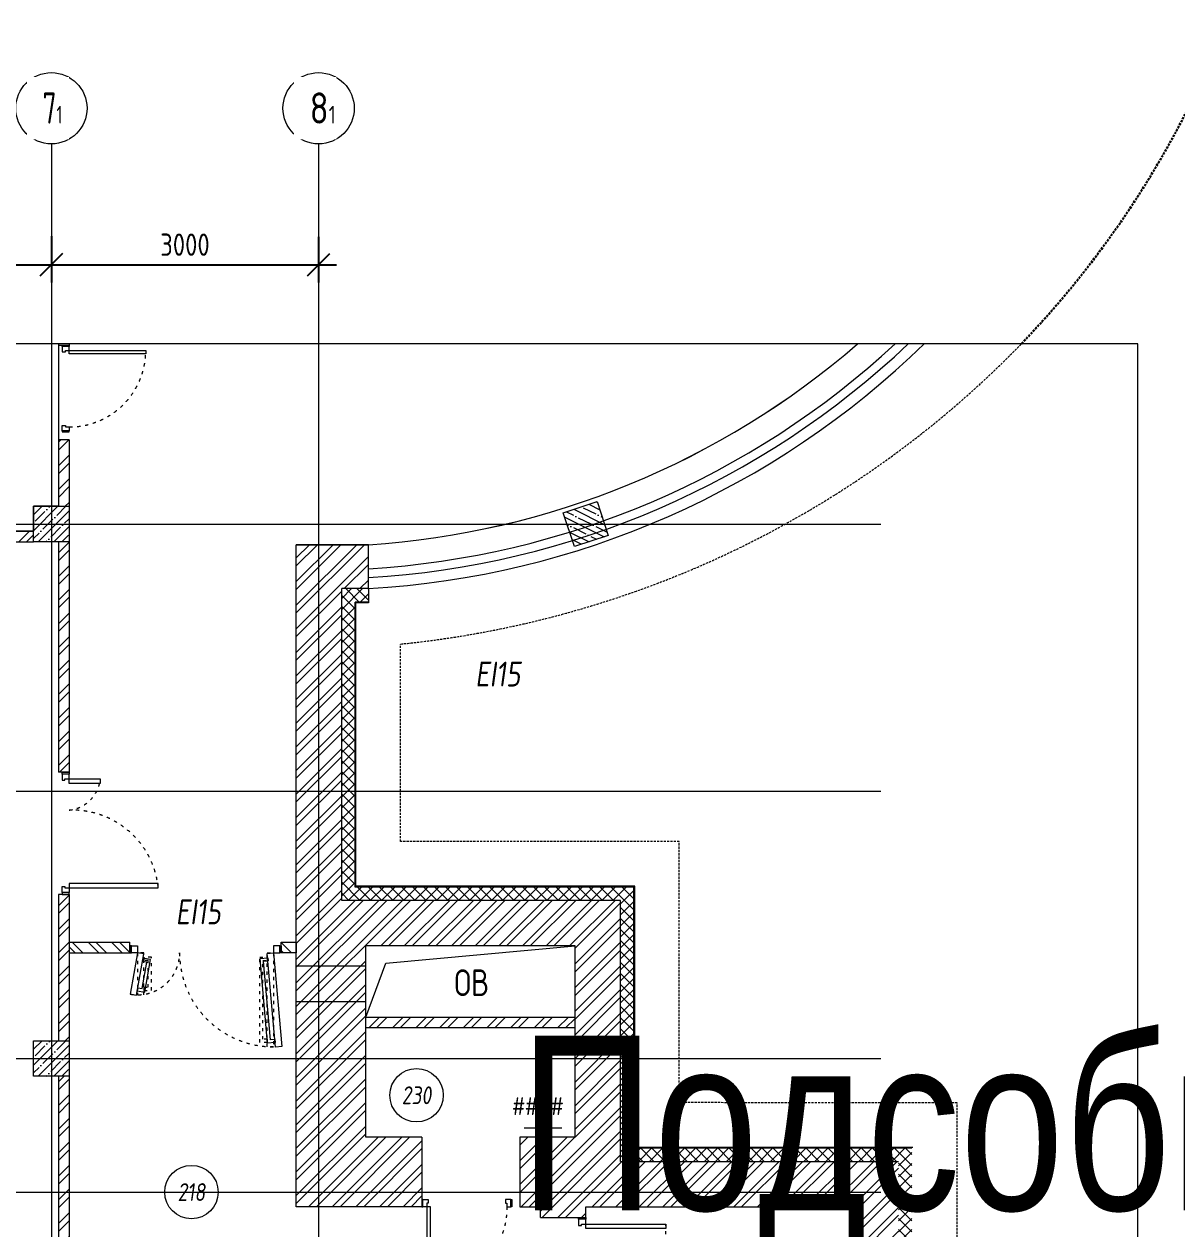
# Model space of a CAD drawing. Header units: millimetres. Extents: x -610846 to 2504857, y -1998781 to 285903.
# Drawn here: x 552249 to 565192, y 82975 to 96503 of the extents above; entities that cross this region are included whole.
import ezdxf
from ezdxf.enums import TextEntityAlignment as Align

# ---------------------------------------------------------------- set-up
doc = ezdxf.new("R2018")
doc.units = ezdxf.units.MM
for name, pattern in [('ACAD_ISO03W100', [30, 12, -18]), ('CENTER', [50.8, 31.75, -6.35, 6.35, -6.35]), ('DASHED', [0.75, 0.5, -0.25])]:
    doc.linetypes.add(name, pattern=pattern)
doc.layers.get('0').update_dxf_attribs({"lineweight": 25})
doc.layers.add('АР_Граница ПБ', color=7, linetype='Continuous', lineweight=53, true_color=0xf60404)
doc.layers.add('АР_ПБ_Двери', color=7, linetype='Continuous', lineweight=15, true_color=0xdb0000)
for name, color, linetype, lineweight in [('АР_Двери', 12, 'Continuous', 5), ('АР_Колонны', 5, 'Continuous', 35), ('АР_Колонны Штрих', 250, 'Continuous', 5), ('АР_Маркер экспликации', 239, 'Continuous', 13), ('АР_Навесной фасад', 250, 'Continuous', 5), ('АР_Номер помещения', 230, 'Continuous', 9), ('АР_Окна', 142, 'Continuous', 5), ('АР_Оси размеры', 164, 'Continuous', 9), ('АР_Перегородки витражные', 152, 'Continuous', 13), ('АР_Перегородки_кирпич_Штрих', 244, 'Continuous', 5), ('АР_Помещения_площадь', 173, 'Continuous', 5), ('АР_Сущ Несущая стена', 250, 'Continuous', 50), ('АР_тонкая линия', 250, 'Continuous', 0), ('АР_Утеплитель', 250, 'Continuous', 13), ('АР_Штриховка кирпич', 250, 'Continuous', 9), ('Функциональное зонирование', 250, 'Continuous', 18)]:
    doc.layers.add(name, color=color, linetype=linetype, lineweight=lineweight)
doc.layers.add('АР_Названия помещений', color=124, linetype='Continuous', lineweight=5, plot=False)
for name, color, linetype in [('АР_ОСИ', 7, 'Continuous'), ('АР_Отверстия', 250, 'Continuous'), ('АР_ПЕРЕГОРОДКИ КИРПИЧ', 7, 'Continuous')]:
    doc.layers.add(name, color=color, linetype=linetype)
doc.layers.add('АР_Площадь контур', color=7, linetype='Continuous', lineweight=30, true_color=0xff9ee7, plot=False)
doc.styles.add('ICOCPEUR', font='isocpeur.ttf')
doc.styles.get("Standard").update_dxf_attribs({"font": 'GOST.TTF'})
doc.styles.add('Архитект', font='isocpeur.ttf', dxfattribs={"width": 0.8, "oblique": 8})
doc.styles.add('ГОСТ 2.304', font='GOST.TTF')
doc.dimstyles.new('СПДС', dxfattribs={"dimscale": 100, "dimtxt": 2.5, "dimasz": 2.5, "dimexe": 2, "dimexo": 0.625, "dimgap": 1, "dimtad": 1, "dimdec": 0, "dimtxsty": 'ГОСТ 2.304', "dimblk": 'OBLIQUE', "dimblk1": 'OBLIQUE', "dimblk2": 'OBLIQUE', "dimcen": 2.5, "dimdle": 2, "dimadec": 0, "dimazin": 2, "dimtfac": 0.75, "dimtdec": 4, "dimtmove": 1, "dimatfit": 3, "dimfxl": 1, "dimtfill": 1, "dimtolj": 1, "dimarcsym": 1})
pattern_1 = [(45, (-410691.34, 149110.67), (-132.58252, 132.58252), []), (45, (-410602.96, 149110.67), (-132.58252, 132.58252), [])]

# ---------------------------------------------------------------- blocks, each defined once
blk = doc.blocks.new('дверь 1600')
for points in [[(983669, -50615), (984119, -50615), (984119, -50566), (983669, -50566)], [(984119, -52016), (983219, -52016), (983219, -52016), (983219, -51966), (984119, -51966)]]:
    blk.add_lwpolyline(points, close=True)
for points in [[(984199, -50491), (984119, -50491), (984119, -50511), (984199, -50511), (984199, -50491)], [(984119, -50511), (984199, -50511), (984199, -50581), (984169, -50581), (984169, -50566), (984119, -50566), (984119, -50511)], [(984119, -52071), (984199, -52071), (984199, -52001), (984169, -52001), (984169, -52016), (984119, -52016), (984119, -52071)], [(984199, -52091), (984119, -52091), (984119, -52071), (984199, -52071), (984199, -52091)]]:
    blk.add_lwpolyline(points)
at = {"linetype": 'ACAD_ISO03W100', "ltscale": 3}
for centre, radius, start, end in [((984121, -50611), 455, 174.2504, 269.7078), ((984120, -51968), 902, 90.0605, 183.0273)]:
    blk.add_arc(centre, radius, start, end, dxfattribs=at)
blk = doc.blocks.new('*U562')
at = {"layer": 'АР_Двери'}
for points in [[(-10, -80), (-10, 0), (-70, 0), (-70, -40), (-55, -40), (-55, -80), (-10, -80)], [(0, 0), (0, -80), (-10, -80), (-10, 0), (0, 0)], [(-1010, 0), (-1010, -80), (-1000, -80), (-1000, 0), (-1010, 0)], [(-1000, -80), (-1000, 0), (-940, 0), (-940, -40), (-955, -40), (-955, -80), (-1000, -80)]]:
    blk.add_lwpolyline(points, dxfattribs=at)
blk.add_lwpolyline([(-55, -80), (-55, -980), (-95, -980), (-95, -80)], close=True, dxfattribs=at)
at = {"layer": 'АР_Двери', "linetype": 'ACAD_ISO03W100', "ltscale": 3}
blk.add_arc((-55, -80), 900, 180, 270, dxfattribs=at)
blk = doc.blocks.new('*U560')
at = {"layer": 'АР_Двери'}
for points in [[(-10, -80), (-10, 0), (-70, 0), (-70, -40), (-55, -40), (-55, -80), (-10, -80)], [(0, 0), (0, -80), (-10, -80), (-10, 0), (0, 0)], [(-970, 0), (-970, -80), (-960, -80), (-960, 0), (-970, 0)], [(-960, -80), (-960, 0), (-900, 0), (-900, -40), (-915, -40), (-915, -80), (-960, -80)]]:
    blk.add_lwpolyline(points, dxfattribs=at)
blk.add_lwpolyline([(-55, -80), (-55, -940), (-95, -940), (-95, -80)], close=True, dxfattribs=at)
at = {"layer": 'АР_Двери', "linetype": 'ACAD_ISO03W100', "ltscale": 3}
blk.add_arc((-55, -80), 860, 180, 270, dxfattribs=at)
blk = doc.blocks.new('1370')
at = {"layer": 'АР_Двери'}
for points in [[(1076826, -46356), (1076826, -46436), (1076846, -46436), (1076846, -46356), (1076826, -46356)], [(1076846, -46436), (1076846, -46356), (1076916, -46356), (1076916, -46386), (1076901, -46386), (1076901, -46436), (1076846, -46436)], [(1078177, -46436), (1078177, -46356), (1078107, -46356), (1078107, -46386), (1078122, -46386), (1078122, -46436), (1078177, -46436)], [(1078197, -46356), (1078197, -46436), (1078177, -46436), (1078177, -46356), (1078197, -46356)]]:
    blk.add_lwpolyline(points, dxfattribs=at)
for points in [[(1076901, -46436), (1076901, -47436), (1076950, -47436), (1076950, -46436)], [(1078072, -46786), (1078072, -46436), (1078122, -46436), (1078122, -46786)]]:
    blk.add_lwpolyline(points, close=True, dxfattribs=at)
at = {"layer": 'АР_Двери', "linetype": 'ACAD_ISO03W100', "ltscale": 3}
for centre, radius, start, end in [((1076805, -46474), 967, 275.6729, 2.214), ((1078162, -46396), 392, 185.9075, 264.0925)]:
    blk.add_arc(centre, radius, start, end, dxfattribs=at)
blk = doc.blocks.new('_Oblique')
at = {"color": 0, "linetype": 'ByBlock', "lineweight": -2}
blk.add_line((-0.5, -0.5), (0.5, 0.5), dxfattribs=at)
blk = doc.blocks.new('*D569')
at = {"layer": 'Defpoints', "color": 0, "lineweight": 15, "ltscale": 100, "transparency": 16777216}
for p in [(552555, 94183), (549555, 93801), (552555, 93801)]:
    blk.add_point(p, dxfattribs=at)
at = {"layer": 'АР_Оси размеры', "color": 0, "lineweight": -2, "ltscale": 100, "transparency": 16777216}
for p, q in [((552555, 94121), (552555, 93601)), ((549555, 93864), (549555, 94001)), ((549355, 93801), (552755, 93801))]:
    blk.add_line(p, q, dxfattribs=at)
at = {"layer": 'АР_Оси размеры', "color": 0, "lineweight": -2, "ltscale": 100, "transparency": 16777216, "xscale": 250, "yscale": 250, "zscale": 250, "rotation": 180}
blk.add_blockref('_Oblique', (549555, 93801), dxfattribs=at)
at = {"layer": 'АР_Оси размеры', "color": 0, "lineweight": -2, "ltscale": 100, "transparency": 16777216, "xscale": 250, "yscale": 250, "zscale": 250}
blk.add_blockref('_Oblique', (552555, 93801), dxfattribs=at)
at = {"layer": 'АР_Оси размеры', "color": 0, "lineweight": 9, "ltscale": 100, "transparency": 16777216, "insert": (551055, 94026), "char_height": 250, "attachment_point": 5, "style": 'ГОСТ 2.304', "bg_fill": 3, "box_fill_scale": 1.1, "bg_fill_color": 256, "bg_fill_true_color": 13158600, "bg_fill_transparency": 0}
blk.add_mtext('\\A1;3000', dxfattribs=at)
blk = doc.blocks.new('*D570')
at = {"layer": 'Defpoints', "color": 0, "lineweight": 15, "ltscale": 100, "transparency": 16777216}
for p in [(552555, 94183), (555555, 94177), (555555, 93801)]:
    blk.add_point(p, dxfattribs=at)
at = {"layer": 'АР_Оси размеры', "color": 0, "lineweight": -2, "ltscale": 100, "transparency": 16777216}
for p, q in [((552555, 94121), (552555, 93601)), ((555555, 94115), (555555, 93601)), ((552355, 93801), (555755, 93801))]:
    blk.add_line(p, q, dxfattribs=at)
at = {"layer": 'АР_Оси размеры', "color": 0, "lineweight": -2, "ltscale": 100, "transparency": 16777216, "xscale": 250, "yscale": 250, "zscale": 250, "rotation": 180}
blk.add_blockref('_Oblique', (552555, 93801), dxfattribs=at)
at = {"layer": 'АР_Оси размеры', "color": 0, "lineweight": -2, "ltscale": 100, "transparency": 16777216, "xscale": 250, "yscale": 250, "zscale": 250}
blk.add_blockref('_Oblique', (555555, 93801), dxfattribs=at)
at = {"layer": 'АР_Оси размеры', "color": 0, "lineweight": 9, "ltscale": 100, "transparency": 16777216, "insert": (554055, 94026), "char_height": 250, "attachment_point": 5, "style": 'ГОСТ 2.304', "bg_fill": 3, "box_fill_scale": 1.1, "bg_fill_color": 256, "bg_fill_true_color": 13158600, "bg_fill_transparency": 0}
blk.add_mtext('\\A1;3000', dxfattribs=at)
blk = doc.blocks.new('*U558')
at = {"layer": 'АР_Номер помещения', "color": 7}
blk.add_circle((-21934, 1991), 300, dxfattribs=at)
at = {"layer": 'АР_Помещения_площадь', "color": 7}
blk.add_line((-20303, 1622), (-20725, 1622), dxfattribs=at)
at = {"color": 7, "style": 'Архитект', "oblique": 8, "width": 0.8, "flags": 1}
blk.add_attdef('КАТЕГОРИЯ', (-499, -2092), '', height=200, dxfattribs=at)
at = {"layer": 'АР_Номер помещения', "color": 7, "style": 'Архитект', "oblique": 8, "width": 0.8}
blk.add_attdef('НОМЕР_ПОМЕЩЕНИЯ', text='', height=200, dxfattribs=at).set_placement((-21934, 1991), align=Align.MIDDLE_CENTER)
at = {"layer": 'АР_Помещения_площадь', "color": 7, "lineweight": 30, "width": 0.7, "flags": 104}
blk.add_attdef('ИМЯ_ПОМЕЩЕНИЯ', text='', height=300, dxfattribs=at).set_placement((-400, 10236), align=Align.MIDDLE_CENTER)
at = {"layer": 'АР_Помещения_площадь', "color": 7, "style": 'Архитект', "oblique": 8, "width": 0.8}
blk.add_attdef('ПЛОЩАДЬ_ПОМЕЩЕНИЯ', text='', height=200, dxfattribs=at).set_placement((-20298, 1868), align=Align.MIDDLE_RIGHT)
blk = doc.blocks.new('1700-3')
for points in [[(-476, 1526), (-12, 1444), (0, 1513), (-464, 1595)], [(0, -13), (-1051, -105), (-1057, -35), (-6, 57)]]:
    blk.add_lwpolyline(points, close=True)
at = {"linetype": 'ACAD_ISO03W100', "ltscale": 3}
for points in [[(-471, 1443), (0, 1443), (0, 1513), (-471, 1513)], [(0, -13), (-1055, -13), (-1055, 57), (0, 57)]]:
    blk.add_lwpolyline(points, close=True, dxfattribs=at)
for points in [[(-392, 1511), (-427, 1517), (-441, 1434), (-76, 1369), (-61, 1453), (-96, 1459)], [(-392, 1511), (-401, 1462), (-104, 1410), (-96, 1459)], [(80, 1600), (0, 1600), (0, 1583), (80, 1583), (80, 1600)], [(0, 1583), (80, 1583), (80, 1513), (50, 1513), (50, 1513), (0, 1513), (0, 1583)], [(-972, -28), (-1007, -31), (-1014, 54), (-63, 137), (-56, 52), (-91, 49)], [(-972, -28), (-976, 22), (-95, 99), (-91, 49)], [(0, -83), (80, -83), (80, -13), (50, -13), (50, -13), (0, -13), (0, -83)], [(80, -100), (0, -100), (0, -83), (80, -83), (80, -100)]]:
    blk.add_lwpolyline(points)
for points in [[(-386, 1443), (-421, 1443), (-421, 1358), (-50, 1358), (-50, 1443), (-85, 1443)], [(-386, 1443), (-386, 1393), (-85, 1393), (-85, 1443)], [(-970, 57), (-1005, 57), (-1005, 142), (-50, 142), (-50, 57), (-85, 57)], [(-970, 57), (-970, 107), (-85, 107), (-85, 57)]]:
    blk.add_lwpolyline(points, dxfattribs=at)
for centre, radius, start, end in [((0, 1513), 471, 170, 270), ((0, -13), 1055, 90, 181.2023)]:
    blk.add_arc(centre, radius, start, end, dxfattribs=at)
blk = doc.blocks.new('*U553')
at = {"layer": 'АР_Номер помещения', "color": 7}
blk.add_circle((172, -2136), 300, dxfattribs=at)
at = {"color": 7, "style": 'Архитект', "oblique": 8, "width": 0.8, "flags": 1}
blk.add_attdef('КАТЕГОРИЯ', (-499, -2092), '', height=200, dxfattribs=at)
at = {"layer": 'АР_Номер помещения', "color": 7, "style": 'Архитект', "oblique": 8, "width": 0.8}
blk.add_attdef('НОМЕР_ПОМЕЩЕНИЯ', text='', height=200, dxfattribs=at).set_placement((172, -2136), align=Align.MIDDLE_CENTER)
at = {"layer": 'АР_Помещения_площадь', "color": 7, "lineweight": 30, "width": 0.7, "flags": 104}
blk.add_attdef('ИМЯ_ПОМЕЩЕНИЯ', text='', height=300, dxfattribs=at).set_placement((-400, 10236), align=Align.MIDDLE_CENTER)
at = {"layer": 'АР_Помещения_площадь', "color": 7, "style": 'Архитект', "oblique": 8, "width": 0.8}
blk.add_attdef('ПЛОЩАДЬ_ПОМЕЩЕНИЯ', text='', height=200, dxfattribs=at).set_placement((309, -3829), align=Align.MIDDLE_RIGHT)
blk = doc.blocks.new('*U552')
at = {"layer": 'АР_Граница ПБ', "color": 18, "linetype": 'DASHED', "lineweight": 30, "ltscale": 50, "true_color": 0x000000}
blk.add_lwpolyline([(5716, 10401, 0.157896), (8648, 16439), (38244, 16439), (38244, 19569), (41754, 19569), (41754, 30409), (15745, 30409), (15745, 33919), (6404, 33919), (6404, 30409), (-756, 30409), (-756, 33409), (-11596, 33409), (-11596, 29855, 0.334723), (-20031, 21409), (-23596, 21409), (-23596, 7563), (-17656, 7568), (-17656, -16340), (-10047, -16340)], format="xyb", dxfattribs=at)

msp = doc.modelspace()

# ---------------------------------------------------------------- hatches: boundary and pattern name
at = {"layer": 'АР_Колонны Штрих', "lineweight": 9, "ltscale": 100}
h = msp.add_hatch(dxfattribs=at)
h.set_pattern_fill('ANSI35', color=256, scale=500)
h.set_pattern_definition([(45, (-404696.84, 130960.03), (-88.388348, 88.388348), []), (45, (-404608.45, 130960.03), (-88.388348, 88.388348), [156.25, -31.25, 0, -31.25])])
h.paths.add_polyline_path([(552755.3, 91088.6), (552355.3, 91088.6), (552355.3, 90688.6), (552755.3, 90688.6)])
h = msp.add_hatch(dxfattribs=at)
h.set_pattern_fill('ANSI35', color=256, scale=500, angle=-71.56454)
h.set_pattern_definition([(333.435457, (293852.54, 1011687), (55.900708, 111.803895), []), (333.435457, (293880.49, 1011603.15), (55.900708, 111.803895), [156.25, -31.25, 0, -31.25])])
h.paths.add_polyline_path([(558808.2, 90762.1), (558681.7, 91141.5), (558302.3, 91015), (558428.8, 90635.6)])
h = msp.add_hatch(dxfattribs=at)
h.set_pattern_fill('ANSI35', color=256, scale=500)
h.set_pattern_definition([(45, (-404696.84, 124960.03), (-88.388348, 88.388348), []), (45, (-404608.45, 124960.03), (-88.388348, 88.388348), [156.25, -31.25, 0, -31.25])])
h.paths.add_polyline_path([(552755.3, 85088.6), (552355.3, 85088.6), (552355.3, 84688.6), (552755.3, 84688.6)])
at = {"layer": 'АР_Перегородки_кирпич_Штрих', "lineweight": 9, "ltscale": 100, "transparency": 33554687}
h = msp.add_hatch(dxfattribs=at)
h.set_pattern_fill('ANSI32', color=256, scale=500)
h.set_pattern_definition([(45, (-536221.09, 128046.77), (-132.58252, 132.58252), []), (45, (-536132.7, 128046.77), (-132.58252, 132.58252), [])])
h.paths.add_polyline_path([(552755.3, 91834.2), (552635.3, 91834.2), (552635.3, 91088.6), (552755.3, 91088.6)])
at = {"layer": 'АР_Перегородки_кирпич_Штрих', "lineweight": 9, "ltscale": 100}
h = msp.add_hatch(dxfattribs=at)
h.set_pattern_fill('ANSI32', color=256, scale=500)
h.set_pattern_definition([(45, (-416281.85, 137005.04), (-132.58252, 132.58252), []), (45, (-416193.46, 137005.04), (-132.58252, 132.58252), [])])
h.paths.add_polyline_path([(546755.3, 90808.6), (546755.3, 90688.6), (546755.3, 90688.6), (546755.2, 90808.6), (546755.3, 90808.6), (552355.3, 90808.6), (552355.3, 90688.6), (546755.3, 90688.6), (546755.3, 90808.6), (546755.2, 90808.6), (546755.3, 90688.6), (546755.2, 90808.6)])
at = {"layer": 'АР_Перегородки_кирпич_Штрих', "lineweight": 9, "ltscale": 100, "transparency": 33554687}
h = msp.add_hatch(dxfattribs=at)
h.set_pattern_fill('ANSI32', color=256, scale=500)
h.set_pattern_definition([(45, (-536221.09, 124417.8), (-132.58252, 132.58252), []), (45, (-536132.7, 124417.8), (-132.58252, 132.58252), [])])
h.paths.add_polyline_path([(552755.3, 90688.6), (552635.3, 90688.6), (552635.3, 88101.6), (552755.3, 88101.6)])
h = msp.add_hatch(dxfattribs=at)
h.set_pattern_fill('ANSI32', color=256, scale=500)
h.set_pattern_definition([(45, (-536221.09, 122046.77), (-132.58252, 132.58252), []), (45, (-536132.7, 122046.77), (-132.58252, 132.58252), [])])
h.paths.add_polyline_path([(552755.3, 86730.6), (552635.3, 86730.6), (552635.3, 85088.6), (552755.3, 85088.6)])
at = {"layer": 'АР_Перегородки_кирпич_Штрих', "lineweight": 9, "ltscale": 100}
h = msp.add_hatch(dxfattribs=at)
h.set_pattern_fill('ANSI32', color=256, scale=500, angle=90)
h.set_pattern_definition([(135, (495453.94, -865246.12), (-132.58252, -132.58252), []), (135, (495453.94, -865157.73), (-132.58252, -132.58252), [])])
h.paths.add_polyline_path([(552755.3, 86194.4), (552755.3, 86074.4), (553436.7, 86074.4), (553436.7, 86194.4)])
h = msp.add_hatch(dxfattribs=at)
h.set_pattern_fill('ANSI32', color=256, scale=500, angle=90)
h.set_pattern_definition([(135, (497305.93, -865286.78), (-132.58252, -132.58252), []), (135, (497305.93, -865198.4), (-132.58252, -132.58252), [])])
h.paths.add_polyline_path([(555136.7, 86194.4), (555136.7, 86074.4), (555305.1, 86074.4), (555305.1, 86194.5), (555237.8, 86194.4), (555237.8, 86194.3)])
h = msp.add_hatch(dxfattribs=at)
h.set_pattern_fill('ANSI32', color=256, scale=500)
h.set_pattern_definition([(45, (752789.17, -15612.12), (-132.58252, 132.58252), []), (45, (752877.56, -15612.12), (-132.58252, 132.58252), [])])
h.paths.add_polyline_path([(558435.1, 85232), (558435.1, 85352), (557472, 85352), (557475, 85348.2), (557355, 85348.2), (557352, 85352), (556085.1, 85352), (556085.1, 85232)])
at = {"layer": 'АР_Перегородки_кирпич_Штрих', "lineweight": 9, "ltscale": 100, "transparency": 33554687}
h = msp.add_hatch(dxfattribs=at)
h.set_pattern_fill('ANSI32', color=256, scale=500)
h.set_pattern_definition([(45, (-536221.09, 117417.8), (-132.58252, 132.58252), []), (45, (-536132.7, 117417.8), (-132.58252, 132.58252), [])])
h.paths.add_polyline_path([(552755.3, 84688.6), (552635.3, 84688.6), (552635.3, 80459.6), (552755.3, 80459.6)])
at = {"layer": 'АР_Утеплитель', "lineweight": 9, "ltscale": 100}
h = msp.add_hatch(dxfattribs=at)
h.set_pattern_fill('ANSI37', color=256, scale=700)
h.set_pattern_definition([(45, (-404111.31, 88647.09), (-61.871843, 61.871843), []), (135, (-404111.31, 88647.09), (-61.871843, -61.871843), [])])
h.paths.add_polyline_path([(564753.9, 70938.6), (564753.9, 71088.6), (557700.3, 71088.6), (557700.3, 67123.6), (553025.1, 67123.6), (553025.1, 75433.6), (558415.1, 75433.6), (558415.1, 75563.6), (562215.3, 75563.6), (562215.3, 83883.6), (559095.1, 83883.6), (559095.1, 86813.6), (555965.1, 86813.6), (555965.1, 90013.8), (556115.1, 90013.8), (556115.1, 90163.8), (555815.1, 90163.8), (555815.1, 86663.6), (558945.1, 86663.6), (558945.1, 83733.6), (562065.3, 83733.6), (562065.3, 75713.6), (558265.1, 75713.6), (558265.1, 75583.6), (552875.1, 75583.6), (552875.1, 66973.6), (557850.3, 66973.6), (557850.3, 70938.6)])
at = {"layer": 'АР_Штриховка кирпич', "lineweight": 9, "ltscale": 100}
h = msp.add_hatch(dxfattribs=at)
h.set_pattern_fill('ANSI32', color=256, scale=500)
h.set_pattern_definition(pattern_1)
h.paths.add_polyline_path([(558945.1, 86663.6), (555815.6, 86663.6), (555815.1, 90163.8), (556115.1, 90163.8), (556115.1, 90657.2), (555305.1, 90657.2), (555305.1, 83223.4), (556715.4, 83223.6), (556715.2, 84003.5), (556085.1, 84003.4), (556085.1, 86153.6), (558435.1, 86153.6)])
h.paths.add_polyline_path([(558945.1, 86663.6), (558435.1, 86153.6), (558435.1, 84003.6), (557815.3, 84003.6), (557815.3, 83223.6), (558045.3, 83223.6), (558045.3, 83103.6), (558555.3, 83103.6), (558555.3, 83223.6), (561555.3, 83223.6), (561555.3, 83223.6), (562065.3, 83223.6), (562065.3, 83733.7), (558945.1, 83733.6)])
h = msp.add_hatch(dxfattribs=at)
h.set_pattern_fill('ANSI32', color=256, scale=500)
h.set_pattern_definition(pattern_1)
h.paths.add_polyline_path([(558265.1, 75713.6), (562065.3, 75713.6), (562065.3, 83223.6), (561555.3, 83223.6), (561555.3, 76223.6), (558555.3, 76223.6), (558555.2, 81503.6), (558045.3, 81503.6), (558045.3, 76223.6), (552875.1, 76223.6), (552875.1, 75583.6), (558265.1, 75583.6)])

# ---------------------------------------------------------------- linework, layer by layer
at = {"layer": 'Defpoints', "color": 18, "lineweight": 9, "ltscale": 100, "true_color": 0x000000}
msp.add_lwpolyline([(546355.3, 92913.3), (536460.7, 92913.3), (536460.7, 65010.4), (564753.9, 65010.4), (564753.9, 92913.3), (546475.3, 92913.3)], dxfattribs=at)
at = {"layer": 'АР_Граница ПБ', "linetype": 'DASHED', "lineweight": 9, "ltscale": 50}
msp.add_lwpolyline([(547184.5, 66059.6), (547184.5, 67064.7), (553357, 67064.7), (553357, 75083.2), (562725.3, 75083.2), (562725.3, 84389.5), (559605.1, 84393), (559605.1, 87323.6), (556475.1, 87323.6), (556475.1, 89541.5, 0.1767541), (563445.7, 92913.3, 0.1748444)], format="xyb", dxfattribs=at)
at = {"layer": 'АР_Колонны', "lineweight": 9, "ltscale": 100}
for points in [[(552355.3, 91088.6), (552755.3, 91088.6), (552755.3, 90688.6), (552355.3, 90688.6)], [(558681.7, 91141.5), (558808.2, 90762.1), (558428.8, 90635.6), (558302.3, 91015)], [(552355.3, 85088.6), (552755.3, 85088.6), (552755.3, 84688.6), (552355.3, 84688.6)]]:
    msp.add_lwpolyline(points, close=True, dxfattribs=at)
at = {"layer": 'АР_Навесной фасад', "lineweight": 9, "ltscale": 100}
for p, q in [((555965.1, 86813.6), (555965.1, 90013.8)), ((555975.1, 86823.6), (555975.1, 90003.8)), ((559095.1, 86813.6), (555965.1, 86813.6)), ((559105.1, 86823.6), (555975.1, 86823.6)), ((559095.1, 83883.6), (559095.1, 86813.6)), ((559105.1, 83893.6), (559105.1, 86823.6)), ((559095.1, 83883.6), (562215.3, 83883.6)), ((559105.1, 83893.6), (562225.3, 83893.6))]:
    msp.add_line(p, q, dxfattribs=at)
for points in [[(556115.1, 90163.8), (556115.1, 90003.8)], [(556115.1, 90013.8), (555965.1, 90013.8)], [(556115.1, 90003.8), (555975.1, 90003.8)]]:
    msp.add_lwpolyline(points, dxfattribs=at)
at = {"layer": 'АР_Окна', "lineweight": 9, "ltscale": 100}
for radius, start, end in [(9621.9, 273.34624, 313.49348), (9521.9, 273.38143, 312.8555)]:
    msp.add_arc((555553.5, 99893.5), radius, start, end, dxfattribs=at)
at = {"layer": 'АР_ОСИ', "linetype": 'CENTER', "lineweight": 9, "ltscale": 1000}
for p, q in [((552555.3, 95152.2), (552555.3, 65010.4)), ((530116.7, 90888.6), (564753.9, 90888.6)), ((530116.7, 87888.6), (564753.9, 87888.6)), ((530116.7, 84888.6), (564753.9, 84888.6)), ((530116.7, 83388.6), (564753.9, 83388.6))]:
    msp.add_line(p, q, dxfattribs=at)
at = {"layer": 'АР_ОСИ', "lineweight": 9, "ltscale": 0.5}
for centre in [(552555.3, 95557.7), (555555.3, 95557.7)]:
    msp.add_circle(centre, 400, dxfattribs=at)
at = {"layer": 'АР_ПЕРЕГОРОДКИ КИРПИЧ', "lineweight": 9, "ltscale": 100}
for p, q in [((553436.7, 86074.4), (553436.7, 86194.4)), ((552755.3, 86074.4), (553436.7, 86074.4))]:
    msp.add_line(p, q, dxfattribs=at)
for points in [[(552635.3, 92913.3), (552635.3, 92894.2)], [(552755.3, 92894.2), (552635.3, 92894.2)], [(552755.3, 92913.3), (552755.3, 92894.2)], [(552635.3, 91834.2), (552635.3, 91088.6)], [(552755.3, 91834.2), (552635.3, 91834.2)], [(552755.3, 91834.2), (552755.3, 91088.6)], [(546755.3, 90808.6), (552355.3, 90808.6)], [(546755.3, 90688.6), (552355.3, 90688.6)], [(552635.3, 90688.6), (552635.3, 88101.6)], [(552755.3, 90688.6), (552755.3, 88101.6)], [(552755.3, 88101.6), (552635.3, 88101.6)], [(552635.3, 86730.6), (552635.3, 85088.6)], [(552755.3, 86730.6), (552635.3, 86730.6)], [(552755.3, 86730.6), (552755.3, 85088.6)], [(552755.3, 86194.4), (553436.7, 86194.4)], [(555136.7, 86194.4), (555305.1, 86194.4)], [(556085.1, 85352), (558435.1, 85352)], [(558435.1, 85232), (556085.1, 85232)], [(552635.3, 84688.6), (552635.3, 80459.6)], [(552755.3, 84688.6), (552755.3, 80459.6)]]:
    msp.add_lwpolyline(points, dxfattribs=at)
at = {"layer": 'АР_ПЕРЕГОРОДКИ КИРПИЧ', "linetype": 'Continuous', "lineweight": 9, "ltscale": 100}
for points in [[(555305.1, 86194.4), (555305.1, 86074.4), (555136.7, 86074.4)], [(555136.7, 86074.4), (555136.7, 86194.4)]]:
    msp.add_lwpolyline(points, dxfattribs=at)
at = {"layer": 'АР_Площадь контур', "lineweight": 9}
msp.add_lwpolyline([(552635.3, 92913.3), (552635.3, 91088.6), (552355.3, 91088.6), (552355.3, 90808.6), (546755.3, 90808.6), (546755.3, 91088.6), (546475.3, 91088.6), (546475.3, 92913.3)], dxfattribs=at)
at = {"layer": 'АР_Площадь контур', "lineweight": 9, "ltscale": 100}
msp.add_lwpolyline([(555305.1, 90657.2), (556115.1, 90657.2, 0.1636166), (561606.9, 92913.3, 0.1636166)], format="xyb", dxfattribs=at)
at = {"layer": 'АР_Сущ Несущая стена', "lineweight": 9, "ltscale": 100}
for p, q in [((555305.1, 83223.6), (555305.1, 90657.2)), ((555815.1, 90657.2), (555305.1, 90657.2)), ((556115.1, 90163.8), (556115.1, 90657.2)), ((555815.1, 86663.6), (555815.1, 90163.8)), ((558945.1, 86663.6), (555815.1, 86663.6)), ((558945.1, 83733.6), (558945.1, 86663.6)), ((556085.1, 84003.6), (556085.1, 86153.6)), ((558435.1, 86153.6), (556085.1, 86153.6)), ((558435.1, 84003.6), (558435.1, 86153.6)), ((556715.3, 84003.6), (556085.1, 84003.6)), ((556715.3, 84003.6), (556715.3, 83223.6)), ((557815.3, 84003.6), (557815.3, 83223.6)), ((558435.1, 84003.6), (557815.3, 84003.6)), ((558945.1, 83733.6), (562065.3, 83733.6)), ((556715.3, 83223.6), (555305.1, 83223.6)), ((557815.3, 83223.6), (558045.3, 83223.6)), ((558555.3, 83223.6), (561555.3, 83223.6)), ((561555.3, 76223.6), (561555.3, 83223.6)), ((558045.3, 83103.6), (558555.3, 83103.6))]:
    msp.add_line(p, q, dxfattribs=at)
for points in [[(556115.1, 90657.2), (555815.1, 90657.2)], [(556115.1, 90163.8), (555815.1, 90163.8)], [(558045.3, 83103.6), (558045.3, 83223.6)], [(558555.3, 83103.6), (558555.3, 83223.6)]]:
    msp.add_lwpolyline(points, dxfattribs=at)
for centre, radius, start, end in [((555506, 99952.1), 9314.8, 273.74937, 310.91699), ((555553.5, 99893.5), 9745.9, 273.30362, 314.25645)]:
    msp.add_arc(centre, radius, start, end, dxfattribs=at)
at = {"layer": 'АР_тонкая линия', "lineweight": 9, "ltscale": 100}
msp.add_lwpolyline([(556085.1, 85352), (556311.8, 85959.6), (558435.1, 86153.6)], dxfattribs=at)
at = {"layer": 'Функциональное зонирование', "linetype": 'DASHED', "lineweight": 9, "ltscale": 10}
for p, q in [((556085.1, 85923.5), (555305.1, 85923.5)), ((556085.1, 85523.5), (555305.1, 85523.5))]:
    msp.add_line(p, q, dxfattribs=at)

# ---------------------------------------------------------------- block references
at = {"layer": 'АР_Двери', "lineweight": 9}
for name, p, rotation in [('*U560', (552675.3, 92894.2), 90.00000000000001), ('дверь 1600', (1542674.2, 31013), 180)]:
    msp.add_blockref(name, p, dxfattribs=dict(at, rotation=rotation))
at = {"layer": 'АР_Двери', "lineweight": 9, "xscale": -1}
msp.add_blockref('*U562', (556715.3, 83303.6), dxfattribs=at)
at = {"layer": 'АР_Маркер экспликации', "color": 7, "lineweight": 9}
ref = msp.add_blockref('*U558', (578589.2, 82484.4), dxfattribs=at)
ref.add_attrib('НОМЕР_ПОМЕЩЕНИЯ', '230', dxfattribs={"layer": 'АР_Номер помещения', "color": 7, "height": 200, "style": 'Архитект', "oblique": 8, "width": 0.8}).set_placement((556655, 84475.4), align=Align.MIDDLE_CENTER)
lines = msp.add_mtext('\\W0.8000;Подсобное помещение', dxfattribs={"layer": 'АР_Названия помещений', "insert": (557815.3, 85144.3), "char_height": 1959.013, "width": 705.299, "attachment_point": 1})
ref.add_attrib('ИМЯ_ПОМЕЩЕНИЯ', '', (557815.3, 85144.3), dxfattribs={"flags": 104}).embed_mtext(lines)
ref.add_attrib('ПЛОЩАДЬ_ПОМЕЩЕНИЯ', '####', dxfattribs={"layer": 'АР_Помещения_площадь', "color": 7, "height": 200, "style": 'Архитект', "oblique": 8, "width": 0.8}).set_placement((558291.1, 84352.8), align=Align.MIDDLE_RIGHT)
ref = msp.add_blockref('*U553', (553956, 85524.7), dxfattribs=at)
ref.add_attrib('НОМЕР_ПОМЕЩЕНИЯ', '218', dxfattribs={"layer": 'АР_Номер помещения', "color": 7, "height": 200, "style": 'Архитект', "oblique": 8, "width": 0.8}).set_placement((554127.6, 83388.6), align=Align.MIDDLE_CENTER)
at = {"layer": 'АР_Перегородки витражные', "lineweight": 9, "rotation": 89.99999999999999}
msp.add_blockref('1700-3', (555036.7, 86074.4), dxfattribs=at)
at = {"layer": 'АР_ПЕРЕГОРОДКИ КИРПИЧ', "lineweight": 9, "rotation": 90.00000000000001}
msp.add_blockref('1370', (506318.8, -990095), dxfattribs=at)

# ---------------------------------------------------------------- texts
at = {"layer": 'АР_Отверстия', "lineweight": 9, "ltscale": 100, "insert": (557273.7, 85739.3), "char_height": 300, "attachment_point": 5, "line_spacing_factor": 0.7, "style": 'ICOCPEUR'}
msp.add_mtext('\\A1;{\\W0.8;ОВ}', dxfattribs=at)
at = {"layer": 'АР_ПБ_Двери', "lineweight": 9, "style": 'Архитект', "oblique": 8, "width": 0.8}
msp.add_text('EI15', height=280, dxfattribs=at).set_placement((553951.1, 86395.1))
at = {"layer": 'АР_ПБ_Двери', "lineweight": 9, "insert": (557313.8, 89345), "char_height": 280, "width": 567, "attachment_point": 1, "style": 'Архитект'}
msp.add_mtext('EI15', dxfattribs=at)

# ---------------------------------------------------------------- next in the draw order: texts
at = {"layer": 'АР_ОСИ', "lineweight": 9, "char_height": 350, "width": 123.867, "attachment_point": 1, "line_spacing_factor": 1.149209, "style": 'ГОСТ 2.304', "bg_fill": 2}
for s, insert in [('{\\W0.8;7\\H0.57143x;1}', (552455.4, 95735.5)), ('8{\\H0.57143x;1}', (555455.4, 95735.5))]:
    msp.add_mtext(s, dxfattribs=dict(at, insert=insert))

# ---------------------------------------------------------------- next in the draw order: dimensions: what is measured, and where the dimension line sits
at = {"layer": 'АР_Оси размеры', "lineweight": 9, "ltscale": 100}
dim = msp.add_linear_dim(base=(552555.3, 93801.1), p1=(549555.3, 93801.1), p2=(552555.3, 94183.1), dimstyle='СПДС', dxfattribs=at)
dim.commit()
dim.dimension.update_dxf_attribs({"geometry": '*D569', "text_midpoint": (551055.3, 94026.1)})

# ---------------------------------------------------------------- next in the draw order: dimensions: what is measured, and where the dimension line sits
dim = msp.add_linear_dim(base=(555555.3, 93801.1), p1=(552555.3, 94183.1), p2=(555555.3, 94177.3), dimstyle='СПДС', dxfattribs=at)
dim.commit()
dim.dimension.update_dxf_attribs({"geometry": '*D570', "text_midpoint": (554055.3, 94026.1)})

# ---------------------------------------------------------------- next in the draw order: linework, layer by layer
at = {"layer": 'АР_ОСИ', "linetype": 'CENTER', "lineweight": 9, "ltscale": 1000}
msp.add_line((555555.3, 95152.2), (555555.3, 65010.4), dxfattribs=at)

# ---------------------------------------------------------------- next in the draw order: block references
at = {"layer": 'Defpoints', "lineweight": 9, "ltscale": 100}
msp.add_blockref('*U552', (557731, 82513.6), dxfattribs=at)

doc.saveas('drawing.dxf')
